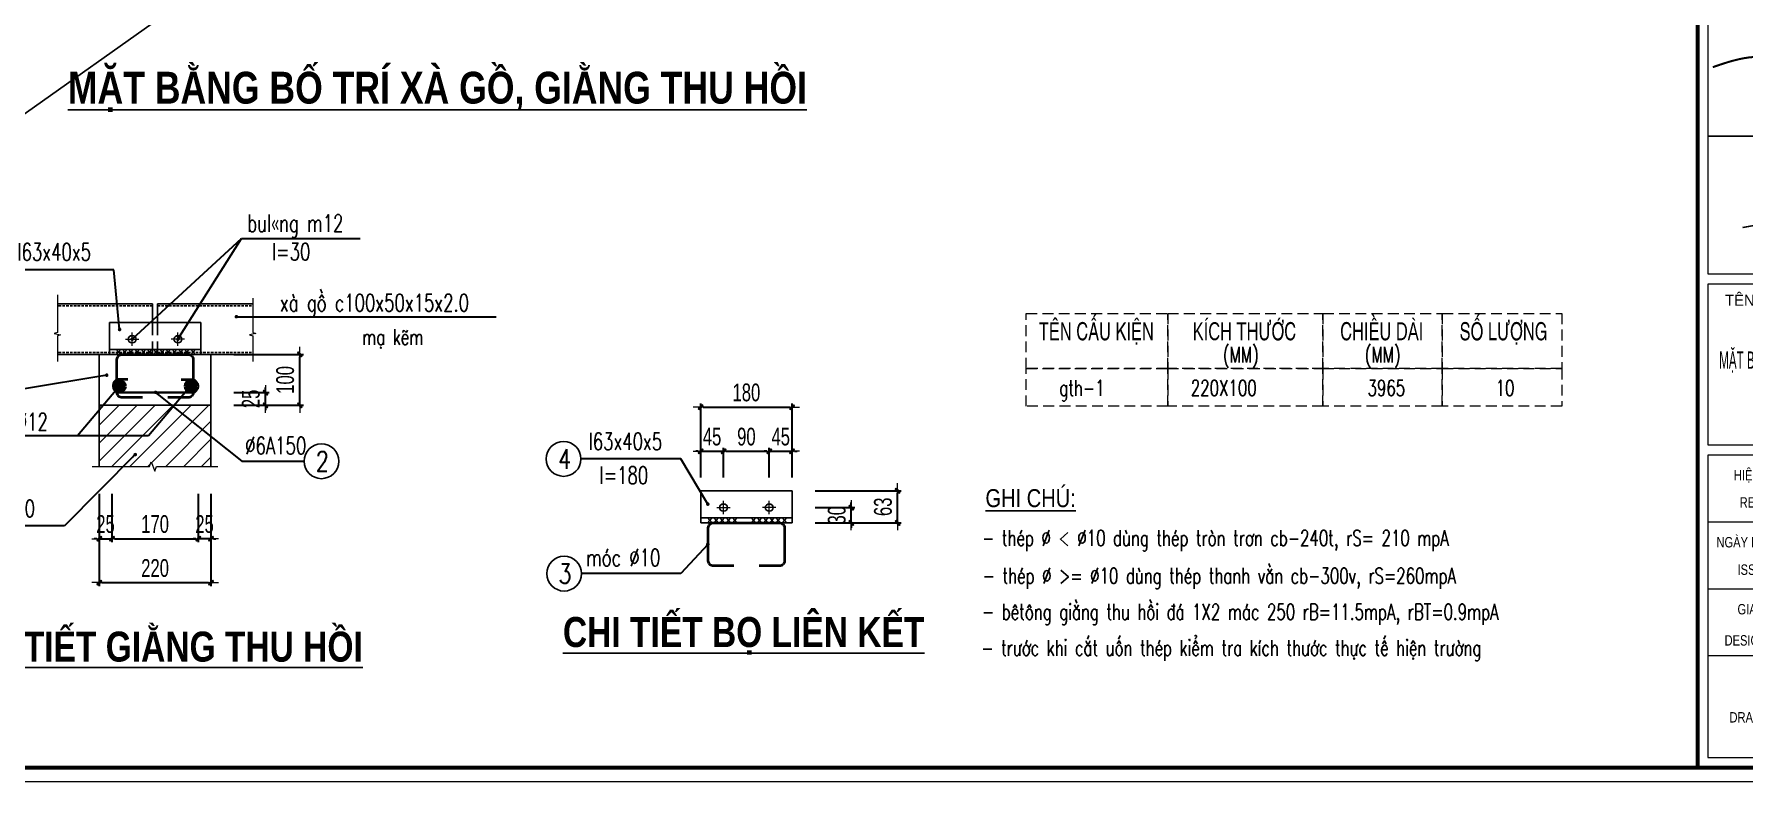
# Model space of a CAD drawing. Header units: millimetres. Extents: x -295047 to 263296, y -724756 to -308748.
# Drawn here: x 72721 to 92470, y -368365 to -359730 of the extents above; entities that cross this region are included whole.
import ezdxf
from ezdxf.enums import TextEntityAlignment as Align

# ---------------------------------------------------------------- set-up
doc = ezdxf.new("R2010")
doc.units = ezdxf.units.MM
doc.header["$MEASUREMENT"] = 0
doc.header["$PDMODE"] = 32
doc.linetypes.add('DASHDOT', pattern=[1, 0.5, -0.25, 0, -0.25])
doc.linetypes.add('HIDDEN', pattern=[0.375, 0.25, -0.125])
doc.layers.get('Defpoints').update_dxf_attribs({"color": 1})
for name, color, linetype, lineweight in [('8', 8, 'Continuous', 9), ('Khungten_LCDI', 7, 'Continuous', 5), ('LC Dim', 8, 'Continuous', 18), ('LC Hatch', 252, 'Continuous', 9), ('LC ISO', 153, 'Continuous', 13), ('LC MANH DUT', 35, 'HIDDEN', 5), ('LC Net dam 1', 30, 'Continuous', 30), ('LC Net dam2', 6, 'Continuous', 40), ('LC Net dam3', 1, 'Continuous', 60), ('LC Net thay', 7, 'Continuous', 25), ('LC Net truc', 79, 'DASHDOT', 13), ('LC Text1', 3, 'Continuous', 20), ('LC Text2', 7, 'Continuous', 25), ('NOTES', 8, 'Continuous', 15)]:
    doc.layers.add(name, color=color, linetype=linetype, lineweight=lineweight)
doc.layers.add('KCS_Plotter', color=11, linetype='Continuous', plot=False)
doc.layers.add('KHUAT', color=25, linetype='HIDDEN')
doc.styles.add('HOATBIF', font='hoatbif.shx', dxfattribs={"width": 0.7})
doc.styles.add('Khungten', font='VHAVAN.TTF', dxfattribs={"width": 0.9, "height": 5000})
doc.styles.add('LC 1', font='VHAVANB.TTF')
doc.styles.add('LC 2', font='VHARIALN.TTF', dxfattribs={"width": 0.7})
doc.styles.add('LC 3', font='vnsimli.shx', dxfattribs={"width": 0.75})
doc.styles.add('LC3', font='VHARIALB.TTF', dxfattribs={"width": 0.8})
doc.styles.add('T2', font='VHARIAL.TTF', dxfattribs={"width": 0.8})
doc.styles.add('Title', font='VHBLACK.TTF', dxfattribs={"width": 0.8})
doc.dimstyles.new('1-20', dxfattribs={"dimscale": 100, "dimtxt": 2.5, "dimasz": 0.35, "dimexe": 0.5, "dimexo": 0, "dimgap": 0.8, "dimtad": 1, "dimdec": 0, "dimlfac": 0.2, "dimzin": 0, "dimdsep": 46, "dimtxsty": 'HOATBIF', "dimblk1": 'DOT', "dimblk2": 'DOT', "dimsah": 1, "dimcen": -1, "dimdle": 1, "dimclrd": 256, "dimclre": 256, "dimclrt": 4, "dimadec": 3, "dimazin": 2, "dimtfac": 0.333333, "dimtdec": 0, "dimtix": 1, "dimtmove": 2, "dimatfit": 3, "dimldrblk": 'DOT', "dimfxl": 1, "dimtvp": 0.833333, "dimtolj": 1, "dimtzin": 0, "dimarcsym": 0})
doc.dimstyles.new('mb', dxfattribs={"dimscale": 71, "dimtxt": 2.5, "dimasz": 0.35, "dimexe": 0.5, "dimexo": 0, "dimgap": 0.8, "dimtad": 1, "dimdec": 0, "dimzin": 0, "dimdsep": 46, "dimtxsty": 'HOATBIF', "dimblk1": 'DOT', "dimblk2": 'DOT', "dimsah": 1, "dimcen": -1, "dimdle": 1, "dimclrd": 256, "dimclre": 256, "dimclrt": 4, "dimadec": 3, "dimazin": 2, "dimtfac": 0.333333, "dimtdec": 0, "dimtix": 1, "dimtmove": 2, "dimatfit": 3, "dimldrblk": 'DOT', "dimfxl": 1, "dimtvp": 0.833333, "dimtolj": 1, "dimtzin": 0, "dimarcsym": 0})

# ---------------------------------------------------------------- blocks, each defined once
blk = doc.blocks.new('TIEUDE1')
at = {"layer": 'LC Text2', "color": 7, "style": 'LC 1'}
blk.add_attdef('TIªU§Ò', text='', height=5, dxfattribs=at).set_placement((0, 0), align=Align.BOTTOM_CENTER)
blk.add_attdef('TL', text='', height=3, dxfattribs=at).set_placement((0, -2), align=Align.TOP_CENTER)
blk = doc.blocks.new('NGUYEN BA QUANG')
at = {"layer": 'LC ISO', "const_width": 54}
for points in [[(-3416, -557, -0.001023), (-2231, -345, -0.008385), (-1869, -289, -0.026114), (-905, -212, -0.007166), (-491, -205, 0.001773), (-49, -203, 0.009736), (200, -197, 0.025773), (331, -186, 0.054465), (383, -173, 0.09183), (397, -166, 0.386262), (399, -152, 0.129793), (379, -135, 0.036801), (321, -108, 0.016128), (184, -59, -0.006736), (-183, 62, -0.023924), (-416, 154, -0.046785), (-684, 310, -0.041509), (-918, 503, -0.092678), (-1136, 813, -0.077778), (-1199, 1035, -0.070106), (-1196, 1141, -0.201572), (-1106, 1286, -0.091887), (-982, 1343, -0.118851), (-732, 1351, -0.227561), (-543, 1208, -0.055716), (-508, 1121, -0.035741), (-487, 1019, -0.022757), (-478, 904, -0.018678), (-477, 714, 0.005361), (-493, 294, 0.022501), (-487, 25, 0.024956), (-474, -85, 0.051878), (-451, -169, 0.084004), (-427, -209, 0.302699), (-372, -224, 0.091028), (-331, -204, 0.045769), (-285, -164, 0.031407), (-218, -87, 0.026473), (-114, 66, 0.038878), (124, 530, 0.063388), (207, 831, 0.030377), (243, 1236, 0.019395), (241, 1350, 0.050857), (231, 1429, 0.089259), (221, 1451, 0.446193), (202, 1454, 0.08967), (185, 1438, 0.048315), (156, 1388, 0.024568), (114, 1288, 0.037087), (24, 971, 0.06811), (7, 722, 0.007404), (19, 571, -0.009821), (27, 442, 0.013775), (38, 214, 0.023991), (46, 154, 0.068642), (58, 113, 0.168495), (71, 99, 0.190472), (82, 99, 0.135753), (102, 116, 0.042547), (133, 165, 0.037247), (185, 280, 0.083462), (192, 310, 0.752396), (189, 311, 0.077103), (170, 286, 0.067778), (106, 135, 0.079642), (97, 52, 0.07615), (107, 12, 0.090818), (168, -77, 0.162992), (233, -111, 0.134535), (287, -101, 0.046135), (315, -85, 0.0589), (372, -33, 0.033446), (431, 44, 0.020493), (492, 142, 0.018931), (584, 325, 0.012315), (712, 617, 0.006262), (906, 1114)], [(906, 1114, 0.006821), (929, 1272, 0.011774), (937, 1340, 0.026266), (938, 1394, 0.052103), (935, 1423, 0.076783), (930, 1436, 0.163971), (923, 1442, 0.170042), (914, 1442, 0.080479), (902, 1436, 0.05585), (881, 1417, 0.031056), (847, 1375, 0.025203), (791, 1286, 0.116129), (556, 476, 0.061974), (575, 166, 0.045365), (610, 47, 0.070676), (660, -41, 0.091415), (710, -86, 0.146905), (783, -104, 0.068448), (833, -95, 0.049636), (885, -72, 0.053986), (978, -6, 0.029209), (1056, 69, 0.021304), (1134, 162, 0.025491), (1250, 329, 0.068873), (1561, 1027, 0.01773), (1596, 1171, 0.037697), (1624, 1368, 0.029037), (1623, 1453, 0.04288), (1613, 1525, 0.066726), (1590, 1583, 0.100495), (1556, 1623, 0.111871), (1508, 1644, 0.054631), (1469, 1647, 0.041179), (1426, 1643, 0.04561), (1355, 1623, 0.04967), (1225, 1558, 0.109429), (829, 1164, 0.05047), (753, 1012, 0.368126), (1079, 156, 0.040655), (1223, 90, 0.031441), (1383, 42, 0.023503), (1557, 9, 0.017084), (1742, -10, 0.011936), (1936, -19, 0.009133), (2206, -21, 0.002915), (2480, -16)], [(-1368, -847, -0.004051), (-800, -737, -0.026384), (342, -582, -0.006339), (726, -556, -0.004215), (1111, -537, -0.002629), (1689, -517)], [(274, -380, 0.002584), (99, -322, 0.004829), (-9, -289, 0.009549), (-104, -262, 0.02019), (-180, -245, 0.020391), (-210, -242, 0.037792), (-233, -241, 0.083891), (-249, -244, 0.129866), (-256, -250, 0.170647), (-258, -257, 0.074142), (-257, -264, 0.04333), (-253, -271, 0.038982), (-240, -290, 0.018381), (-209, -327, -0.006145), (-155, -388, -0.017161), (-112, -442, -0.029179), (-72, -502, -0.056277), (-39, -577, -0.025416), (-31, -610, -0.003247), (-24, -652, 0.033316), (-18, -677, 0.055631), (-12, -689, 0.087521), (-5, -698, 0.15828), (8, -703, 0.07777), (18, -702, 0.051495), (30, -698, 0.04838), (50, -685, 0.02792), (72, -667, 0.021215), (104, -635, 0.012757), (138, -596, 0.011354), (192, -528, 0.005945), (265, -430, -0.007904), (360, -301, -0.011483), (384, -270, -0.027823), (404, -249, -0.066961), (415, -240, -0.123545), (420, -238, -0.248584), (424, -240, -0.12084), (426, -246, -0.064597), (426, -260, -0.027008), (421, -289, -0.011306), (411, -326, -0.007085), (384, -419, 0.007773), (340, -569, 0.03162), (266, -923, 0.004795), (248, -1055)]]:
    blk.add_lwpolyline(points, format="xyb", dxfattribs=at)
blk = doc.blocks.new('lcdi KC')
at = {"layer": 'Defpoints', "lineweight": 0}
blk.add_lwpolyline([(-1200, -14850), (-1200, 14850), (40800, 14850), (40800, -14850)], close=True, dxfattribs=at)
at = {"layer": 'Khungten_LCDI', "color": 5, "lineweight": 60}
blk.add_line((36600, 14650), (36600, -14650), dxfattribs=at)
at = {"layer": 'Khungten_LCDI', "color": 9, "lineweight": 15}
for p, q in [((40450, -11100), (36750, -11100)), ((40450, -12067), (36750, -12067)), ((40450, -13033), (36750, -13033))]:
    blk.add_line(p, q, dxfattribs=at)
at = {"layer": 'Khungten_LCDI', "color": 5, "lineweight": 60}
blk.add_lwpolyline([(0, -14650), (0, 14650), (40600, 14650), (40600, -14650)], close=True, dxfattribs=at)
at = {"layer": 'Khungten_LCDI', "color": 9, "lineweight": 15}
for points in [[(36750, -5526), (40450, -5526), (40450, -3535), (36750, -3535)], [(36750, -7517), (40450, -7517), (40450, -5526), (36750, -5526)], [(36750, -9983), (40450, -9983), (40450, -7667), (36750, -7667)], [(36750, -14500), (40450, -14500), (40450, -10133), (36750, -10133)]]:
    blk.add_lwpolyline(points, close=True, dxfattribs=at)
at = {"layer": 'LC ISO', "const_width": 29.4}
blk.add_lwpolyline([(36820, -4532, -0.005589), (36989, -4475, -0.022453), (37203, -4416, -0.038343), (37420, -4384, -0.012299)], format="xyb", dxfattribs=at)
at = {"layer": 'LC Net dam 1', "xscale": 0.4, "yscale": 0.4, "zscale": 0.4}
blk.add_blockref('NGUYEN BA QUANG', (38616, -6625), dxfattribs=at)
at = {"color": 7, "style": 'Khungten'}
blk.add_text('tªn b¶n vÏ - drawing title', height=160, dxfattribs=at).set_placement((38566, -7977), align=Align.CENTER)
at = {"color": 7, "style": 'Khungten', "width": 0.8}
for s, p in [('hiÖu chØnh', (37592, -10499)), ('revision', (37592, -10891)), ('ngµy hoµn thµnh', (37654, -11466)), ('issue date', (37654, -11862)), ('giai ®o¹n', (37592, -12433)), ('design stage', (37592, -12883)), ('drawing nO', (37592, -13994))]:
    blk.add_text(s, height=150, dxfattribs=at).set_placement(p, align=Align.CENTER)
for tag, p in [('REVISION', (39499, -10746)), ('NGAYHT', (39546, -11609))]:
    blk.add_attdef(tag, text='', height=200, dxfattribs=at).set_placement(p, align=Align.CENTER)
at = {"layer": 'LC Text1', "style": 'Title', "width": 1.485915}
for tag, p, p2 in [('TENBANVE1', (36913, -8886), (40339, -8886)), ('TENBANVE2', (36913, -9562), (40339, -9562))]:
    blk.add_attdef(tag, text='', height=250, dxfattribs=at).set_placement(p, p2, align=Align.FIT)
at = {"layer": 'LC Text1', "style": 'Title', "width": 0.7}
blk.add_attdef('SOBANVE', text='', height=250, dxfattribs=at).set_placement((39562, -13896), align=Align.CENTER)
blk = doc.blocks.new('theptron1')
at = {"layer": 'LC Net dam3'}
for p, q in [((-0.5, 0), (0.5, 0)), ((-0.35, 0.35), (0.35, -0.35)), ((0.35, 0.35), (-0.35, -0.35)), ((0, 0.5), (0, -0.5))]:
    blk.add_line(p, q, dxfattribs=at)
blk.add_circle((0, 0), 0.5, dxfattribs=at)
blk = doc.blocks.new('DOT')
at = {"layer": 'LC Dim'}
blk.add_line((-3, 0), (3, 0), dxfattribs=at)
at = {"layer": 'LC Dim', "color": 4}
blk.add_line((-1, -1), (1, 1), dxfattribs=at)
blk.add_lwpolyline([(0.5, 1), (-1, -0.5), (-0.5, -1), (1, 0.5)], close=True, dxfattribs=at)
blk = doc.blocks.new('*D1134')
at = {"layer": 'Defpoints', "color": 0, "ltscale": 2, "transparency": 16777216}
for p in [(412, -1773), (1512, -1773), (1512, -2648)]:
    blk.add_point(p, dxfattribs=at)
at = {"layer": 'LC Dim', "lineweight": -2, "ltscale": 2, "transparency": 16777216}
for p, q in [((412, -1773), (412, -2683)), ((1512, -1773), (1512, -2683)), ((436, -2648), (1487, -2648))]:
    blk.add_line(p, q, dxfattribs=at)
at = {"layer": 'LC Dim', "lineweight": -2, "ltscale": 2, "transparency": 16777216, "xscale": 24.5, "yscale": 24.5, "zscale": 24.5, "rotation": 180}
blk.add_blockref('DOT', (412, -2648), dxfattribs=at)
at = {"layer": 'LC Dim', "lineweight": -2, "ltscale": 2, "transparency": 16777216, "xscale": 24.5, "yscale": 24.5, "zscale": 24.5}
blk.add_blockref('DOT', (1512, -2648), dxfattribs=at)
at = {"layer": 'LC Dim', "color": 4, "ltscale": 2, "transparency": 16777216, "insert": (962, -2505), "char_height": 175, "attachment_point": 5, "style": 'HOATBIF'}
blk.add_mtext('\\A1;220', dxfattribs=at)
blk = doc.blocks.new('_Dot')
at = {"color": 0, "linetype": 'ByBlock', "lineweight": -2}
blk.add_line((-0.5, 0), (-1, 0), dxfattribs=at)
at = {"color": 0, "linetype": 'ByBlock', "const_width": 0.5}
blk.add_lwpolyline([(-0.25, 0, 1), (0.25, 0, 1)], format="xyb", close=True, dxfattribs=at)
blk = doc.blocks.new('*D1135')
at = {"layer": 'Defpoints', "color": 0, "ltscale": 2, "transparency": 16777216}
for p in [(412, -1773), (537, -1773), (537, -2215)]:
    blk.add_point(p, dxfattribs=at)
at = {"layer": 'LC Dim', "lineweight": -2, "ltscale": 2, "transparency": 16777216}
for p, q in [((412, -1773), (412, -2250)), ((537, -1773), (537, -2250)), ((387, -2215), (363, -2215)), ((412, -2215), (537, -2215)), ((561, -2215), (586, -2215))]:
    blk.add_line(p, q, dxfattribs=at)
at = {"layer": 'LC Dim', "lineweight": -2, "ltscale": 2, "transparency": 16777216, "xscale": 24.5, "yscale": 24.5, "zscale": 24.5}
blk.add_blockref('DOT', (412, -2215), dxfattribs=at)
at = {"layer": 'LC Dim', "lineweight": -2, "ltscale": 2, "transparency": 16777216, "xscale": 24.5, "yscale": 24.5, "zscale": 24.5, "rotation": 180}
blk.add_blockref('DOT', (537, -2215), dxfattribs=at)
at = {"layer": 'LC Dim', "color": 4, "ltscale": 2, "transparency": 16777216, "insert": (474, -2072), "char_height": 175, "attachment_point": 5, "style": 'HOATBIF'}
blk.add_mtext('\\A1;25', dxfattribs=at)
blk = doc.blocks.new('*D1136')
at = {"layer": 'Defpoints', "color": 0, "ltscale": 2, "transparency": 16777216}
for p in [(1387, -1773), (1512, -1773), (1387, -2215)]:
    blk.add_point(p, dxfattribs=at)
at = {"layer": 'LC Dim', "lineweight": -2, "ltscale": 2, "transparency": 16777216}
for p, q in [((1387, -1773), (1387, -2250)), ((1512, -1773), (1512, -2250)), ((1362, -2215), (1338, -2215)), ((1512, -2215), (1387, -2215)), ((1536, -2215), (1561, -2215))]:
    blk.add_line(p, q, dxfattribs=at)
at = {"layer": 'LC Dim', "lineweight": -2, "ltscale": 2, "transparency": 16777216, "xscale": 24.5, "yscale": 24.5, "zscale": 24.5}
blk.add_blockref('DOT', (1387, -2215), dxfattribs=at)
at = {"layer": 'LC Dim', "lineweight": -2, "ltscale": 2, "transparency": 16777216, "xscale": 24.5, "yscale": 24.5, "zscale": 24.5, "rotation": 180}
blk.add_blockref('DOT', (1512, -2215), dxfattribs=at)
at = {"layer": 'LC Dim', "color": 4, "ltscale": 2, "transparency": 16777216, "insert": (1449, -2072), "char_height": 175, "attachment_point": 5, "style": 'HOATBIF'}
blk.add_mtext('\\A1;25', dxfattribs=at)
blk = doc.blocks.new('*D1137')
at = {"layer": 'Defpoints', "color": 0, "ltscale": 2, "transparency": 16777216}
for p in [(537, -1773), (1387, -1773), (1387, -2215)]:
    blk.add_point(p, dxfattribs=at)
at = {"layer": 'LC Dim', "lineweight": -2, "ltscale": 2, "transparency": 16777216}
for p, q in [((537, -1773), (537, -2250)), ((1387, -1773), (1387, -2250)), ((561, -2215), (1362, -2215))]:
    blk.add_line(p, q, dxfattribs=at)
at = {"layer": 'LC Dim', "lineweight": -2, "ltscale": 2, "transparency": 16777216, "xscale": 24.5, "yscale": 24.5, "zscale": 24.5, "rotation": 180}
blk.add_blockref('DOT', (537, -2215), dxfattribs=at)
at = {"layer": 'LC Dim', "lineweight": -2, "ltscale": 2, "transparency": 16777216, "xscale": 24.5, "yscale": 24.5, "zscale": 24.5}
blk.add_blockref('DOT', (1387, -2215), dxfattribs=at)
at = {"layer": 'LC Dim', "color": 4, "ltscale": 2, "transparency": 16777216, "insert": (962, -2072), "char_height": 175, "attachment_point": 5, "style": 'HOATBIF'}
blk.add_mtext('\\A1;170', dxfattribs=at)
blk = doc.blocks.new('*D1138')
at = {"layer": 'Defpoints', "color": 0, "ltscale": 2, "transparency": 16777216}
for p in [(1738, -777), (2049, -777), (1738, -902)]:
    blk.add_point(p, dxfattribs=at)
at = {"layer": 'LC Dim', "lineweight": -2, "ltscale": 2, "transparency": 16777216}
for p, q in [((1738, -777), (2084, -777)), ((2049, -752), (2049, -728)), ((2049, -902), (2049, -777)), ((1738, -902), (2084, -902)), ((2049, -926), (2049, -951))]:
    blk.add_line(p, q, dxfattribs=at)
at = {"layer": 'LC Dim', "lineweight": -2, "ltscale": 2, "transparency": 16777216, "xscale": 24.5, "yscale": 24.5, "zscale": 24.5}
for p, rotation in [((2049, -777), 270), ((2049, -902), 90)]:
    blk.add_blockref('DOT', p, dxfattribs=dict(at, rotation=rotation))
at = {"layer": 'LC Dim', "color": 4, "ltscale": 2, "transparency": 16777216, "insert": (1905, -839), "char_height": 175, "attachment_point": 5, "rotation": 90, "style": 'HOATBIF'}
blk.add_mtext('\\A1;25', dxfattribs=at)
blk = doc.blocks.new('*D1139')
at = {"layer": 'Defpoints', "color": 0, "ltscale": 2, "transparency": 16777216}
for p in [(1738, -401), (2387, -401), (1738, -902)]:
    blk.add_point(p, dxfattribs=at)
at = {"layer": 'LC Dim', "lineweight": -2, "ltscale": 2, "transparency": 16777216}
for p, q in [((1738, -401), (2422, -401)), ((2387, -877), (2387, -426)), ((1738, -902), (2422, -902))]:
    blk.add_line(p, q, dxfattribs=at)
at = {"layer": 'LC Dim', "lineweight": -2, "ltscale": 2, "transparency": 16777216, "xscale": 24.5, "yscale": 24.5, "zscale": 24.5}
for p, rotation in [((2387, -401), 90), ((2387, -902), 270)]:
    blk.add_blockref('DOT', p, dxfattribs=dict(at, rotation=rotation))
at = {"layer": 'LC Dim', "color": 4, "ltscale": 2, "transparency": 16777216, "insert": (2243, -652), "char_height": 175, "attachment_point": 5, "rotation": 90, "style": 'HOATBIF'}
blk.add_mtext('\\A1;100', dxfattribs=at)
blk = doc.blocks.new('*D962')
at = {"layer": 'Defpoints', "color": 0, "ltscale": 2, "transparency": 16777216}
for p in [(125634, -363880), (125990, -363880), (125634, -364030)]:
    blk.add_point(p, dxfattribs=at)
at = {"layer": 'LC Dim', "lineweight": -2, "ltscale": 2, "transparency": 16777216}
for p, q in [((125634, -363880), (126025, -363880)), ((125990, -363855), (125990, -363831)), ((125990, -364030), (125990, -363880)), ((125634, -364030), (126025, -364030)), ((125990, -364054), (125990, -364079))]:
    blk.add_line(p, q, dxfattribs=at)
at = {"layer": 'LC Dim', "lineweight": -2, "ltscale": 2, "transparency": 16777216, "xscale": 24.5, "yscale": 24.5, "zscale": 24.5}
for p, rotation in [((125990, -363880), 270), ((125990, -364030), 90)]:
    blk.add_blockref('DOT', p, dxfattribs=dict(at, rotation=rotation))
at = {"layer": 'LC Dim', "color": 4, "ltscale": 2, "transparency": 16777216, "insert": (125847, -363955), "char_height": 175, "attachment_point": 5, "rotation": 90, "style": 'HOATBIF'}
blk.add_mtext('\\A1;30', dxfattribs=at)
blk = doc.blocks.new('*D963')
at = {"layer": 'Defpoints', "color": 0, "ltscale": 2, "transparency": 16777216}
for p in [(125634, -363714), (126446, -363714), (125634, -364030)]:
    blk.add_point(p, dxfattribs=at)
at = {"layer": 'LC Dim', "lineweight": -2, "ltscale": 2, "transparency": 16777216}
for p, q in [((125634, -363714), (126481, -363714)), ((126446, -364005), (126446, -363739)), ((125634, -364030), (126481, -364030))]:
    blk.add_line(p, q, dxfattribs=at)
at = {"layer": 'LC Dim', "lineweight": -2, "ltscale": 2, "transparency": 16777216, "xscale": 24.5, "yscale": 24.5, "zscale": 24.5}
for p, rotation in [((126446, -363714), 90), ((126446, -364030), 270)]:
    blk.add_blockref('DOT', p, dxfattribs=dict(at, rotation=rotation))
at = {"layer": 'LC Dim', "color": 4, "ltscale": 2, "transparency": 16777216, "insert": (126302, -363872), "char_height": 175, "attachment_point": 5, "rotation": 90, "style": 'HOATBIF'}
blk.add_mtext('\\A1;63', dxfattribs=at)
blk = doc.blocks.new('*D964')
at = {"layer": 'Defpoints', "color": 0, "ltscale": 2, "transparency": 16777216}
for p in [(124732, -363325), (124507, -363582), (124732, -363582)]:
    blk.add_point(p, dxfattribs=at)
at = {"layer": 'LC Dim', "lineweight": -2, "ltscale": 2, "transparency": 16777216}
for p, q in [((124482, -363325), (124458, -363325)), ((124507, -363582), (124507, -363290)), ((124507, -363325), (124732, -363325)), ((124732, -363582), (124732, -363290)), ((124756, -363325), (124781, -363325))]:
    blk.add_line(p, q, dxfattribs=at)
at = {"layer": 'LC Dim', "lineweight": -2, "ltscale": 2, "transparency": 16777216, "xscale": 24.5, "yscale": 24.5, "zscale": 24.5}
blk.add_blockref('DOT', (124507, -363325), dxfattribs=at)
at = {"layer": 'LC Dim', "lineweight": -2, "ltscale": 2, "transparency": 16777216, "xscale": 24.5, "yscale": 24.5, "zscale": 24.5, "rotation": 180}
blk.add_blockref('DOT', (124732, -363325), dxfattribs=at)
at = {"layer": 'LC Dim', "color": 4, "ltscale": 2, "transparency": 16777216, "insert": (124619, -363182), "char_height": 175, "attachment_point": 5, "style": 'HOATBIF'}
blk.add_mtext('\\A1;45', dxfattribs=at)
blk = doc.blocks.new('*D965')
at = {"layer": 'Defpoints', "color": 0, "ltscale": 2, "transparency": 16777216}
for p in [(125182, -363325), (124732, -363582), (125182, -363582)]:
    blk.add_point(p, dxfattribs=at)
at = {"layer": 'LC Dim', "lineweight": -2, "ltscale": 2, "transparency": 16777216}
for p, q in [((124732, -363582), (124732, -363290)), ((124756, -363325), (125158, -363325)), ((125182, -363582), (125182, -363290))]:
    blk.add_line(p, q, dxfattribs=at)
at = {"layer": 'LC Dim', "lineweight": -2, "ltscale": 2, "transparency": 16777216, "xscale": 24.5, "yscale": 24.5, "zscale": 24.5, "rotation": 180}
blk.add_blockref('DOT', (124732, -363325), dxfattribs=at)
at = {"layer": 'LC Dim', "lineweight": -2, "ltscale": 2, "transparency": 16777216, "xscale": 24.5, "yscale": 24.5, "zscale": 24.5}
blk.add_blockref('DOT', (125182, -363325), dxfattribs=at)
at = {"layer": 'LC Dim', "color": 4, "ltscale": 2, "transparency": 16777216, "insert": (124957, -363182), "char_height": 175, "attachment_point": 5, "style": 'HOATBIF'}
blk.add_mtext('\\A1;90', dxfattribs=at)
blk = doc.blocks.new('*D966')
at = {"layer": 'Defpoints', "color": 0, "ltscale": 2, "transparency": 16777216}
for p in [(125407, -363325), (125182, -363582), (125407, -363582)]:
    blk.add_point(p, dxfattribs=at)
at = {"layer": 'LC Dim', "lineweight": -2, "ltscale": 2, "transparency": 16777216}
for p, q in [((125158, -363325), (125133, -363325)), ((125182, -363582), (125182, -363290)), ((125182, -363325), (125407, -363325)), ((125407, -363582), (125407, -363290)), ((125432, -363325), (125456, -363325))]:
    blk.add_line(p, q, dxfattribs=at)
at = {"layer": 'LC Dim', "lineweight": -2, "ltscale": 2, "transparency": 16777216, "xscale": 24.5, "yscale": 24.5, "zscale": 24.5}
blk.add_blockref('DOT', (125182, -363325), dxfattribs=at)
at = {"layer": 'LC Dim', "lineweight": -2, "ltscale": 2, "transparency": 16777216, "xscale": 24.5, "yscale": 24.5, "zscale": 24.5, "rotation": 180}
blk.add_blockref('DOT', (125407, -363325), dxfattribs=at)
at = {"layer": 'LC Dim', "color": 4, "ltscale": 2, "transparency": 16777216, "insert": (125295, -363182), "char_height": 175, "attachment_point": 5, "style": 'HOATBIF'}
blk.add_mtext('\\A1;45', dxfattribs=at)
blk = doc.blocks.new('*D967')
at = {"layer": 'Defpoints', "color": 0, "ltscale": 2, "transparency": 16777216}
for p in [(125407, -362891), (124507, -363582), (125407, -363582)]:
    blk.add_point(p, dxfattribs=at)
at = {"layer": 'LC Dim', "lineweight": -2, "ltscale": 2, "transparency": 16777216}
for p, q in [((124507, -363582), (124507, -362856)), ((125407, -363582), (125407, -362856)), ((124531, -362891), (125383, -362891))]:
    blk.add_line(p, q, dxfattribs=at)
at = {"layer": 'LC Dim', "lineweight": -2, "ltscale": 2, "transparency": 16777216, "xscale": 24.5, "yscale": 24.5, "zscale": 24.5, "rotation": 180}
blk.add_blockref('DOT', (124507, -362891), dxfattribs=at)
at = {"layer": 'LC Dim', "lineweight": -2, "ltscale": 2, "transparency": 16777216, "xscale": 24.5, "yscale": 24.5, "zscale": 24.5}
blk.add_blockref('DOT', (125407, -362891), dxfattribs=at)
at = {"layer": 'LC Dim', "color": 4, "ltscale": 2, "transparency": 16777216, "insert": (124957, -362747), "char_height": 175, "attachment_point": 5, "style": 'HOATBIF'}
blk.add_mtext('\\A1;180', dxfattribs=at)
blk = doc.blocks.new('vcbcn')
at = {"layer": 'LC Hatch', "ltscale": 2}
h = blk.add_hatch(dxfattribs=at)
h.set_pattern_fill('ANSI31', color=256, scale=1000, style=0)
h.set_pattern_definition([(45, (106981.05, 497246.61), (-88.388348, 88.388348), [])])
h.paths.add_polyline_path([(1511.8, -901.7), (411.8, -901.7), (411.8, -1504.2), (906.4, -1504.2), (923.6, -1457.1), (957.9, -1551.3), (975, -1504.2), (1511.8, -1504.2)])
at = {"layer": '8'}
for p, q in [((581.8, -401.7), (624.2, -352.6)), ((624.2, -401.7), (581.8, -352.6)), ((643, -401.7), (685.5, -352.6)), ((685.5, -401.7), (643, -352.6)), ((704.3, -401.7), (746.8, -352.6)), ((746.8, -401.7), (704.3, -352.6)), ((765.5, -401.7), (808, -352.6)), ((808, -401.7), (765.5, -352.6)), ((826.8, -401.7), (869.3, -352.6)), ((869.3, -401.7), (826.8, -352.6)), ((888.1, -401.7), (930.5, -352.6)), ((930.5, -401.7), (888.1, -352.6)), ((949.3, -401.7), (991.8, -352.6)), ((991.8, -401.7), (949.3, -352.6)), ((1010.6, -401.7), (1053.1, -352.6)), ((1053.1, -401.7), (1010.6, -352.6)), ((1071.9, -401.7), (1114.3, -352.6)), ((1114.3, -401.7), (1071.9, -352.6)), ((1133.1, -401.7), (1175.6, -352.6)), ((1175.6, -401.7), (1133.1, -352.6)), ((1194.4, -401.7), (1236.8, -352.6)), ((1236.8, -401.7), (1194.4, -352.6)), ((1255.6, -401.7), (1298.1, -352.6)), ((1298.1, -401.7), (1255.6, -352.6)), ((1316.9, -401.7), (1359.4, -352.6)), ((1359.4, -401.7), (1316.9, -352.6))]:
    blk.add_line(p, q, dxfattribs=at)
for points in [[(0, 186.4), (0, -186.4), (-30.6, -194), (30.6, -209.4), (0, -216.9), (0, -471.2)], [(1923.5, 153.9), (1923.5, -186.4), (1954.2, -194), (1892.9, -209.4), (1923.5, -216.9), (1923.5, -471.2)]]:
    blk.add_lwpolyline(points, dxfattribs=at)
at = {"layer": 'KHUAT', "ltscale": 100}
for p, q in [((936.8, 78.4), (0, 78.4)), ((986.8, 78.4), (1923.5, 78.4)), ((936.8, -381.7), (0, -381.7)), ((986.8, -381.7), (1923.5, -381.7))]:
    blk.add_line(p, q, dxfattribs=at)
at = {"layer": 'KHUAT', "ltscale": 500}
for p, q in [((936.8, -86.6), (936.8, -401.7)), ((986.8, -86.6), (986.8, -401.7))]:
    blk.add_line(p, q, dxfattribs=at)
at = {"layer": 'LC Net dam2'}
blk.add_lwpolyline([(836.7, -825.9), (636.7, -825.9, -0.4142136), (586.7, -775.9), (586.7, -451.7, -0.4142136), (636.7, -401.7), (961.8, -401.7), (1286.9, -401.7, -0.4142136), (1336.9, -451.7), (1336.9, -775.9, -0.4142136), (1286.9, -825.9), (1086.8, -825.9)], format="xyb", dxfattribs=at)
at = {"layer": 'LC Net dam2', "flags": 128}
blk.add_lwpolyline([(694.2, -647.9), (600, -647.9, 0.8202559), (600, -773.1), (1333.6, -776.8, 0.8207386), (1333.6, -651.3), (1217.6, -651.3)], format="xyb", dxfattribs=at)
at = {"layer": 'LC Net thay'}
for p, q in [((936.8, 98.4), (0, 98.4)), ((936.8, 98.4), (936.8, -86.6)), ((986.8, 98.4), (986.8, -86.6)), ((986.8, 98.4), (1923.5, 98.4)), ((511.7, -86.6), (511.7, -401.7)), ((511.7, -86.6), (1411.9, -86.6)), ((1411.9, -86.6), (1411.9, -401.7)), ((1511.8, -401.7), (0, -401.7)), ((411.8, -401.7), (1923.5, -401.7)), ((511.7, -351.7), (1411.9, -351.7)), ((411.8, -901.7), (411.8, -1504.2)), ((1511.8, -901.7), (1511.8, -1504.2))]:
    blk.add_line(p, q, dxfattribs=at)
blk.add_lwpolyline([(1511.8, -901.7), (1511.8, -401.7), (411.8, -401.7), (411.8, -901.7)], close=True, dxfattribs=at)
at = {"layer": 'LC Net thay', "extrusion": (0, 0, -1)}
blk.add_ellipse((736.7, -251.7), major_axis=(-40, 0), ratio=0.875, dxfattribs=at)
at = {"layer": 'LC Net thay'}
blk.add_ellipse((1186.8, -251.7), major_axis=(40, 0), ratio=0.875, dxfattribs=at)
at = {"layer": 'LC Net truc', "ltscale": 500}
for p, q in [((671.7, -251.7), (801.7, -251.7)), ((736.7, -316.7), (736.7, -186.7)), ((1251.8, -251.7), (1121.8, -251.7)), ((1186.8, -316.7), (1186.8, -186.7))]:
    blk.add_line(p, q, dxfattribs=at)
at = {"layer": 'LC Text2', "ltscale": 100}
for centre in [(-721.9, 432.1, 0), (-719.8, -1202.1, 0), (2600, -1453.3, 0)]:
    blk.add_circle(centre, 171.2, dxfattribs=at)
at = {"layer": 'NOTES', "linetype": 'Continuous'}
blk.add_lwpolyline([(343.2, -1504.2), (906.4, -1504.2), (923.6, -1457.1), (957.9, -1551.3), (975, -1504.2), (1580.4, -1504.2)], dxfattribs=at)
at = {"layer": 'LC Dim', "yscale": 100, "rotation": 180}
for p, xscale, zscale in [((612.5, -713.9, -1.2), 100, 100), ((1311.1, -713.9, -1.2), -100, 99.99999999995258)]:
    blk.add_blockref('theptron1', p, dxfattribs=dict(at, xscale=xscale, zscale=zscale))
at = {"layer": 'LC Text2'}
ref = blk.add_blockref('TIEUDE1', (1007.7, -3514), dxfattribs=dict(at, xscale=59.99999844385714, yscale=59.99999844385714, zscale=59.99999844385714))
ref.add_attrib('TIªU§Ò', '%%Uchi tiÕt gi»ng thu håi', dxfattribs={"color": 7, "height": 295.465, "style": 'LC3', "width": 0.8}).set_placement((1007.7, -3514), align=Align.BOTTOM_CENTER)
at = {"layer": 'LC Text1', "color": 3, "style": 'LC 3', "width": 0.7}
for s, p in [('bul«ng m12', (1870.5, 805.6)), ('l=30', (2113.4, 525)), ('xµ gå c100x50x15x2.0', (2191.7, 22.2)), ('gth', (-707.9, -704.8, 0)), ('2%%C12', (-501.6, -1149.4, 0)), ('%%C6A150', (1848.8, -1384, 0)), ('t\xadêng thu håi 220', (-1709.9, -2002.8, 0))]:
    blk.add_text(s, height=170, dxfattribs=at).set_placement(p)
blk.add_text('l63x40x5', height=170, dxfattribs=at).set_placement((-30.7, 523, 0), align=Align.CENTER)
at = {"layer": 'LC Text2', "ltscale": 100, "style": 'LC 3', "width": 0.75}
for s, p in [('4', (-712.3, 432.1, 0)), ('1', (-710.2, -1202.1, 0)), ('2', (2609.6, -1453.3, 0))]:
    blk.add_text(s, height=195.6, dxfattribs=at).set_placement(p, align=Align.MIDDLE_CENTER)
at = {"layer": 'LC Dim', "ltscale": 2}
for base, p1, p2, angle, picture, middle in [((2386.9, -401.3), (1737.9, -901.7), (1737.9, -401.3), 90, '*D1139', (2243.4, -651.5)), ((2049, -776.7), (1737.9, -901.7), (1737.9, -776.7), 90, '*D1138', (1905.5, -839.2)), ((1386.8, -2215.3), (1511.8, -1772.5), (1386.8, -1772.5), 180, '*D1136', (1449.3, -2071.8))]:
    dim = blk.add_linear_dim(base=base, p1=p1, p2=p2, angle=angle, dimstyle='mb', override={"dimscale": 70, "dimlfac": 0.2}, dxfattribs=at)
    dim.commit()
    dim.dimension.update_dxf_attribs({"geometry": picture, "text_midpoint": middle})
for base, p1, p2, picture, middle in [((1511.8, -2648.4), (411.8, -1772.5), (1511.8, -1772.5), '*D1134', (961.8, -2504.9)), ((536.8, -2215.3), (411.8, -1772.5), (536.8, -1772.5), '*D1135', (474.3, -2071.8)), ((1386.8, -2215.3), (536.8, -1772.5), (1386.8, -1772.5), '*D1137', (961.8, -2071.8))]:
    dim = blk.add_linear_dim(base=base, p1=p1, p2=p2, dimstyle='mb', override={"dimscale": 70, "dimlfac": 0.2}, dxfattribs=at)
    dim.commit()
    dim.dimension.update_dxf_attribs({"geometry": picture, "text_midpoint": middle})
for points in [[(736.7, -251.7), (1813.8, 740.4), (2537.1, 740.4)], [(1186.8, -251.7), (1813.8, 740.4), (2980.3, 740.4)], [(612.5, -156.2, 0), (556.2, 432.1, 0), (-550.7, 432.1, 0)], [(1762.6, -30.1), (4319.3, -30.1)], [(485.6, -605.5, 0), (-343.8, -743.3, 0), (-747.1, -743.3, 0)], [(612.5, -713.9, 0), (198.7, -1202.1, 0), (-548.6, -1202.1, 0)], [(1311.2, -713.9, 0), (897.5, -1202.1, 0), (90.8, -1202.1, 0)], [(966.8, -774.9, 0), (1815, -1453.3, 0), (2428.7, -1453.3, 0)], [(766.5, -1387.3, 0), (68.8, -2088.7, 0), (-1704.7, -2088.7, 0)]]:
    blk.add_leader(points, dimstyle='1-20', dxfattribs=at)
blk = doc.blocks.new('dcxvbc')
at = {"layer": '8'}
for p, q in [((988, 500.3), (1030.4, 549.4)), ((1030.4, 500.3), (988, 549.4)), ((1049.2, 500.3), (1091.7, 549.4)), ((1091.7, 500.3), (1049.2, 549.4)), ((1110.5, 500.3), (1153, 549.4)), ((1153, 500.3), (1110.5, 549.4)), ((1171.7, 500.3), (1214.2, 549.4)), ((1214.2, 500.3), (1171.7, 549.4)), ((1233, 500.3), (1275.5, 549.4)), ((1275.5, 500.3), (1233, 549.4)), ((1416.8, 500.3), (1459.3, 549.4)), ((1459.3, 500.3), (1416.8, 549.4)), ((1478.1, 500.3), (1520.5, 549.4)), ((1520.5, 500.3), (1478.1, 549.4)), ((1539.3, 500.3), (1581.8, 549.4)), ((1581.8, 500.3), (1539.3, 549.4)), ((1600.6, 500.3), (1643, 549.4)), ((1643, 500.3), (1600.6, 549.4)), ((1661.8, 500.3), (1704.3, 549.4)), ((1704.3, 500.3), (1661.8, 549.4)), ((1723.1, 500.3), (1765.6, 549.4)), ((1765.6, 500.3), (1723.1, 549.4))]:
    blk.add_line(p, q, dxfattribs=at)
at = {"layer": 'LC Net dam2'}
blk.add_lwpolyline([(1242.9, 76.1), (1042.9, 76.1, -0.4142136), (992.9, 126.1), (992.9, 450.2, -0.4142136), (1042.9, 500.3), (1368, 500.3), (1693.1, 500.3, -0.4142136), (1743.1, 450.2), (1743.1, 126.1, -0.4142136), (1693.1, 76.1), (1493, 76.1)], format="xyb", dxfattribs=at)
at = {"layer": 'LC Net thay'}
for p, q in [((917.9, 815.3), (917.9, 500.3)), ((917.9, 815.3), (1818.1, 815.3)), ((1818.1, 815.3), (1818.1, 500.3)), ((917.9, 550.3), (1818.1, 550.3)), ((917.9, 500.3), (1818.1, 500.3))]:
    blk.add_line(p, q, dxfattribs=at)
at = {"layer": 'LC Net thay', "extrusion": (0, 0, -1)}
blk.add_ellipse((1142.9, 650.3), major_axis=(-40, 0), ratio=0.875, dxfattribs=at)
at = {"layer": 'LC Net thay'}
blk.add_ellipse((1593, 650.3), major_axis=(40, 0), ratio=0.875, dxfattribs=at)
at = {"layer": 'LC Net truc', "ltscale": 500}
for p, q in [((1142.9, 585.3), (1142.9, 715.3)), ((1593, 585.3), (1593, 715.3)), ((1077.9, 650.3), (1207.9, 650.3)), ((1658, 650.3), (1528, 650.3))]:
    blk.add_line(p, q, dxfattribs=at)
at = {"layer": 'LC Text2', "ltscale": 100}
for centre in [(-431.8, 1128.9), (-426.6, 0)]:
    blk.add_circle(centre, 171.2, dxfattribs=at)
at = {"layer": 'LC Text2'}
ref = blk.add_blockref('TIEUDE1', (1340.8, -811.2), dxfattribs=dict(at, xscale=59.99999844385714, yscale=59.99999844385714, zscale=59.99999844385714))
ref.add_attrib('TIªU§Ò', '%%uchi tiÕt bä liªn kÕt', dxfattribs={"color": 7, "height": 295.465, "style": 'LC3', "width": 0.8}).set_placement((1340.8, -811.2), align=Align.BOTTOM_CENTER)
at = {"layer": 'LC Text1', "color": 3, "style": 'LC 3', "width": 0.7}
for s, p in [('l63x40x5', (177, 1217.2)), ('l=180', (161.7, 883.9))]:
    blk.add_text(s, height=170, dxfattribs=at).set_placement(p, align=Align.CENTER)
blk.add_text('mãc %%C10', height=170, dxfattribs=at).set_placement((-208.9, 72.9))
at = {"layer": 'LC Text2', "ltscale": 100, "style": 'LC 3', "width": 0.75}
for s, p in [('4', (-422.2, 1128.9)), ('3', (-416.9, 0))]:
    blk.add_text(s, height=195.6, dxfattribs=at).set_placement(p, align=Align.MIDDLE_CENTER)
at = {"layer": 'LC Dim', "ltscale": 2}
for base, p1, p2, picture, middle in [((1818.1, 1639.2), (917.9, 948.1), (1818.1, 948.1), '*D967', (1368, 1782.7)), ((1142.9, 1204.6), (917.9, 948.1), (1142.9, 948.1), '*D964', (1030.4, 1348.1)), ((1593, 1204.6), (1142.9, 948.1), (1593, 948.1), '*D965', (1368, 1348.1)), ((1818.1, 1204.6), (1593, 948.1), (1818.1, 948.1), '*D966', (1705.6, 1348.1))]:
    dim = blk.add_linear_dim(base=base, p1=p1, p2=p2, dimstyle='mb', override={"dimscale": 70, "dimlfac": 0.2}, dxfattribs=at)
    dim.commit()
    dim.dimension.update_dxf_attribs({"geometry": picture, "text_midpoint": middle, "insert": (-123589, 364529.8)})
for base, p2, picture, middle in [((2857, 815.3), (2045.3, 815.3), '*D963', (2713.5, 657.8)), ((2401.3, 650.3), (2045.3, 650.3), '*D962', (2257.8, 575.3))]:
    dim = blk.add_linear_dim(base=base, p1=(2045.3, 500.3), p2=p2, angle=90, dimstyle='mb', override={"dimscale": 70, "dimlfac": 0.2}, dxfattribs=at)
    dim.commit()
    dim.dimension.update_dxf_attribs({"geometry": picture, "text_midpoint": middle, "insert": (-123589, 364529.8)})
for points in [[(988.1, 684.4), (723.7, 1128.9), (-260.6, 1128.9)], [(988.1, 288.2), (723.7, 0), (-255.4, 0)]]:
    blk.add_leader(points, dimstyle='1-20', dxfattribs=at)

msp = doc.modelspace()

# ---------------------------------------------------------------- linework, layer by layer
at = {"layer": 'KCS_Plotter', "ltscale": 2}
msp.add_line((61695.8, -368365.3), (95295.8, -344605.3), dxfattribs=at)
at = {"layer": 'LC MANH DUT', "ltscale": 500}
for points in [[(84181.8, -362954.9), (85815.8, -362954.9), (85815.8, -363592), (84181.8, -363592)], [(85815.8, -362954.9), (87608.3, -362954.9), (87608.3, -363592), (85815.8, -363592)], [(87608.3, -362954.9), (88987.5, -362954.9), (88987.5, -363592), (87608.3, -363592)], [(88987.5, -362954.9), (90366.8, -362954.9), (90366.8, -363592), (88987.5, -363592)], [(84181.8, -363592), (85815.8, -363592), (85815.8, -364027), (84181.8, -364027)], [(85815.8, -363592), (87608.3, -363592), (87608.3, -364027), (85815.8, -364027)], [(87608.3, -363592), (88987.5, -363592), (88987.5, -364027), (87608.3, -364027)], [(88987.5, -363592), (90366.8, -363592), (90366.8, -364027), (88987.5, -364027)]]:
    msp.add_lwpolyline(points, close=True, dxfattribs=at)

# ---------------------------------------------------------------- block references
at = {"layer": 'LC Net dam 1', "xscale": 1.173333333333336, "yscale": 1.173333333333336, "zscale": 1.173333333333336}
for name, p in [('vcbcn', (72989, -362958)), ('dcxvbc', (79343.3, -365960.8))]:
    msp.add_blockref(name, p, dxfattribs=at)
at = {"layer": 'LC Net thay'}
ref = msp.add_blockref('lcdi KC', (62655.8, -356485.3), dxfattribs=dict(at, xscale=0.8, yscale=0.8, zscale=0.8))
ref.add_attrib('TENBANVE1', 'mÆt b»ng Bè TRÝ Xµ Gå, GI»NG THU HåI', dxfattribs={"layer": 'LC Text1', "height": 200, "style": 'Title', "width": 0.427224}).set_placement((92185.9, -363593.9), (94927.1, -363593.9), align=Align.FIT)
at = {"layer": 'LC Text2'}
ref = msp.add_blockref('TIEUDE1', (77379, -360642), dxfattribs=dict(at, xscale=74.6666647301351, yscale=74.6666647301351, zscale=74.6666647301351))
ref.add_attrib('TIªU§Ò', '%%UmÆt b»ng bè trÝ xµ gå, gi»ng thu håi', dxfattribs={"color": 7, "height": 367.69, "style": 'LC3', "width": 0.8}).set_placement((77379, -360642), align=Align.BOTTOM_CENTER)

# ---------------------------------------------------------------- texts
at = {"layer": 'LC Text1', "color": 3, "style": 'LC 3', "width": 0.7}
for s, height, p in [('m¹ kÏm', 181.33, (76510.1, -363317.9, 55.6)), ('(MM)', 181.33, (86454.2, -363523.1)), ('(MM)', 181.33, (88092.9, -363523.1)), ('gth-1', 181.33, (84564.3, -363906.5)), ('220X100', 181.33, (86082, -363906.5)), ('3965', 181.33, (88123.3, -363906.5)), ('10', 181.33, (89603.6, -363906.5)), ('- thÐp %%C < %%C10 dïng thÐp trßn tr¬n cb-240t, rS= 210 mpA', 181.333, (83672, -365639.7)), ('- thÐp %%C >= %%C10 dïng thÐp thanh v»n cb-300v, rS=260mpA', 181.333, (83679, -366076.5)), ('- bªt«ng gi»ng thu håi ®¸ 1X2 m¸c 250 rB=11.5mpA, rBT=0.9mpA', 181.333, (83670.6, -366492.8)), ('- tr\xadíc khi c¾t uèn thÐp kiÓm tra kÝch th\xadíc thùc tÕ hiÖn tr\xadêng', 181.333, (83662.2, -366909.2))]:
    msp.add_text(s, height=height, dxfattribs=at).set_placement(p)
at = {"layer": 'LC Text2', "lineweight": -2, "style": 'LC 2', "width": 0.8}
for s, height, p in [('tªn cÊu kiÖn', 207.568, (84326.3, -363264.8)), ('chiÒu dµi', 207.57, (87808.3, -363264.8)), ('sè l\xadîng', 207.57, (89187.6, -363264.8)), ('kÝch th\xadíc', 207.57, (86104, -363264.8))]:
    msp.add_text(s, height=height, dxfattribs=at).set_placement(p)
at = {"layer": 'LC Text2', "style": 'T2', "width": 0.8}
msp.add_text('%%Ughi chó:', height=207.568, dxfattribs=at).set_placement((83709.7, -365192.7))

doc.saveas('drawing.dxf')
